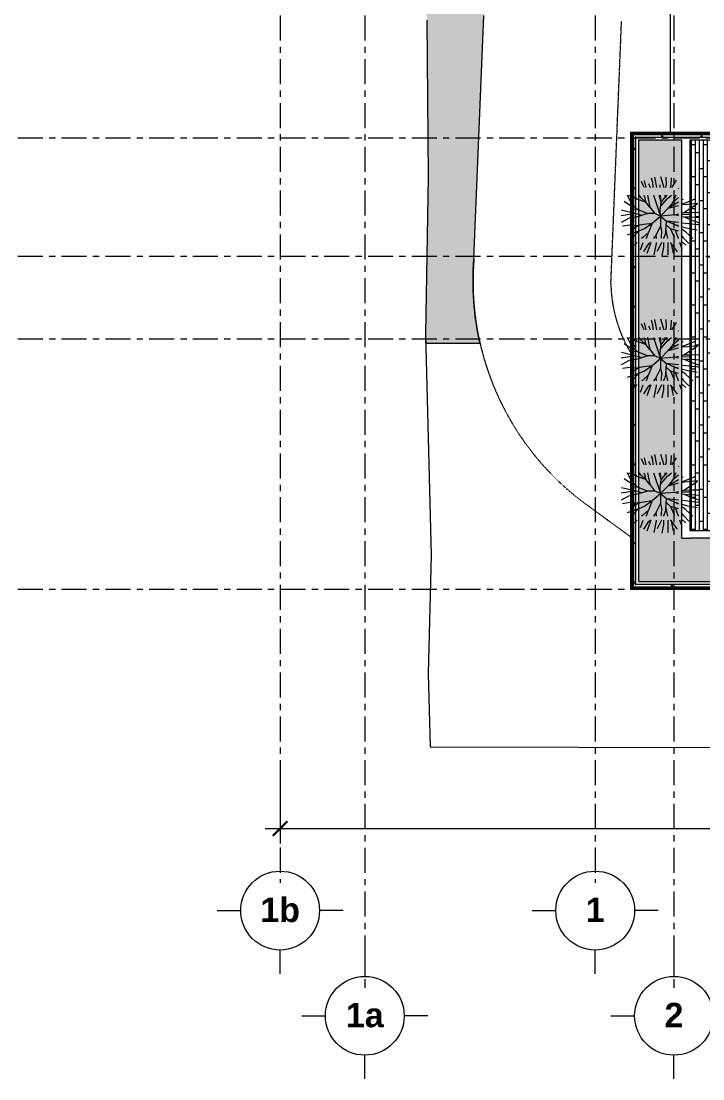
# Model space of a CAD drawing. Header units: millimetres. Extents: x -55734 to 162275, y -23881 to 125548.
# Drawn here: x -15074 to 2234, y -12412 to 14416 of the extents above; entities that cross this region are included whole.
import ezdxf
from ezdxf.xclip import XClip

# ---------------------------------------------------------------- set-up
doc = ezdxf.new("R2010")
doc.units = ezdxf.units.MM
doc.header["$XCLIPFRAME"] = 0
for name, pattern in [('gf$0$Dash', [6, 3, -3]), ('Grid Line', [22.224999999999994, 12.7, -3.174999999999999, 3.174999999999999, -3.174999999999999]), ('HIDDEN2', [4.7624999999999975, 3.174999999999999, -1.587499999999999]), ('PHANTOM', [63.50000000000001, 31.75, -6.35, 6.35, -6.35, 6.35, -6.35])]:
    doc.linetypes.add(name, pattern=pattern)
for name, color, linetype, lineweight in [('@ color hatch', 7, 'Continuous', 13), ('A-FLOR-PATT', 8, 'Continuous', 9), ('DIM', 1, 'Continuous', 5), ('gf$0$A-_DETA----_E', 8, 'Continuous', 9), ('KH', 6, 'Continuous', 5), ('L-SITE', 91, 'Continuous', 5), ('NET THAY 1', 41, 'Continuous', 5), ('NET THAY 2', 55, 'Continuous', 5), ('NET-THAY', 2, 'Continuous', 9), ('TRUC', 225, 'Continuous', 5)]:
    doc.layers.add(name, color=color, linetype=linetype, lineweight=lineweight)
doc.layers.add('CGXD', color=5, linetype='HIDDEN2')
doc.layers.add('RD-AB', color=4, linetype='PHANTOM')
doc.styles.add('Arial_B', font='Font - TrueType - Arial Bold.ttf', dxfattribs={"height": 619.0476190476184})
doc.styles.add('TA1', font='Font - TrueType - Arial.ttf')
doc.dimstyles.new('D_300_KTx3.0', dxfattribs={"dimtxt": 600, "dimasz": 375, "dimexe": 375, "dimexo": 375, "dimgap": 160, "dimtad": 1, "dimdec": 0, "dimzin": 9, "dimtxsty": 'TA1', "dimblk": 'ARCHTICK', "dimcen": 1, "dimdle": 375, "dimclrd": 256, "dimclre": 256, "dimclrt": 7, "dimadec": 0, "dimazin": 0, "dimtfac": 1, "dimtdec": 0, "dimtix": 1, "dimtmove": 1, "dimatfit": 3, "dimldrblk": 'ARCHTICK', "dimfxl": 0, "dimtolj": 1, "dimtzin": 0, "dimlwd": -1, "dimlwe": -1, "dimarcsym": 0})

# ---------------------------------------------------------------- blocks, each defined once
blk = doc.blocks.new('A$C56D52FB6')
at = {"layer": '@ color hatch', "ltscale": 0.5}
h = blk.add_hatch(dxfattribs=at)
h.set_pattern_fill('CROSS', color=139, scale=20)
h.set_pattern_definition([(0, (-95969.65169468791, -21408.20164954532), (127, 127), [63.5, -190.5]), (90, (-95937.90169468791, -21439.95164954532), (-127, 127), [63.5, -190.5])])
edge = h.paths.add_edge_path()
edge.add_line((-109338.3379598628, 3889.229087690459), (-109362.4805370318, 2677.984814849362))
edge.add_line((-109362.4805370318, 2677.984814849362), (-109419.602073987, 1639.506543915806))
edge.add_line((-109419.602073987, 1639.506543915806), (-109513.6713271863, -1210.362051299089))
edge.add_line((-109513.6713271863, -1210.362051299089), (-106881.966985493, -2973.833700563249))
edge.add_line((-106881.966985493, -2973.833700563249), (-106913.9686023816, -3933.769061112238))
edge.add_line((-106913.9686023816, -3933.769061112238), (-100752.9102524701, -3961.337404550199))
edge.add_line((-100752.9102524701, -3961.337404550199), (-100746.8866818314, -6967.990582789265))
edge.add_line((-100746.8866818314, -6967.990582789265), (-100712.9897478749, -10938.45045556063))
edge.add_line((-100712.9897478749, -10938.45045556063), (-100780.820051495, -14932.39573182717))
edge.add_line((-100780.820051495, -14932.39573182717), (-100774.817918709, -15158.15757803831))
edge.add_line((-100774.817918709, -15158.15757803831), (-99394.51889290242, -15158.15757803831))
edge.add_arc((-92571.27919620601, -13595.01969492401), 7000.000000014334, 175.3257801476313, 192.9032502731161, ccw=False)
edge.add_line((-99547.99827447208, -13024.58924065366), (-99297.49783059815, -6850.03363649649))
edge.add_arc((-102795.1852751374, -6708.363968762525), 3500.555349432935, 357.6805704644192, 446.7788433898818)
edge.add_ellipse((-102339.1615138813, 3781.855543363243), major_axis=(139.4966184170917, 6998.609911507454), ratio=0.9999999999999998, start_angle=90.26297205749017, end_angle=179.0187652853838, ccw=False)
at = {"layer": '@ color hatch', "color": 139, "ltscale": 0.5}
blk.add_line((-99547.99831475917, -13024.56913553299), (-99297.49787090335, -6850.01353181673), dxfattribs=at)
at = {"layer": '@ color hatch', "color": 139, "ltscale": 0.5, "elevation": 1.183966522866141e-06}
for points in [[(-100746.8866818314, -6967.990582789265), (-100712.9897478749, -10938.45045556063)], [(-99547.99827447208, -13024.58924065366), (-99297.49783059815, -6850.03363649649)], [(-100712.9897478749, -10938.45045556063), (-100780.820051495, -14932.39573182717)], [(-100780.820051495, -14932.39573182717), (-100774.817918709, -15158.15757803831)], [(-100774.817918709, -15158.15757803831), (-99394.51889290242, -15158.15757803831)]]:
    blk.add_lwpolyline(points, dxfattribs=at)
blk.add_lwpolyline([(-99394.51889290242, -15158.15757803832, -0.07684692007778644), (-99547.99827447208, -13024.58924065366)], format="xyb", dxfattribs=at)
at = {"layer": 'gf$0$A-_DETA----_E'}
for p, q in [((-100780.6822561493, -14932.39634784238), (-100631.7659551615, -20533.67513351926)), ((-100631.7659551615, -20533.67513351926), (-100705.5757002039, -23535.16677889935)), ((-100705.5757002039, -23535.16677889935), (-100655.9369334307, -25402.25970969951)), ((-100655.9369334307, -25402.25970969951), (-49438.97152645472, -25477.87044377022))]:
    blk.add_line(p, q, dxfattribs=at)
at = {"layer": 'gf$0$A-_DETA----_E', "color": 190, "linetype": 'gf$0$Dash'}
blk.add_line((-96642.74554803573, -19289.13359543387, -0.003227723740828226), (-95569.25588797659, -20070.81774431598, -0.002096731324051873), dxfattribs=at)
at = {"layer": 'gf$0$A-_DETA----_E', "color": 190, "linetype": 'gf$0$Dash', "elevation": 1.183966522866141e-06}
blk.add_lwpolyline([(-96070.74391825311, -13656.21185339861), (-95800.37461909614, -6991.911201931847)], dxfattribs=at)
at = {"layer": 'gf$0$A-_DETA----_E', "color": 190, "linetype": 'gf$0$Dash'}
for radius, start, end in [(7000, 175.3257801472881, 234.4341633746465), (3500, 181.0021094789618, 211.066965229681)]:
    blk.add_arc((-92571.27923650743, -13594.99958980228, -0.003227723740828226), radius, start, end, dxfattribs=at)
blk = doc.blocks.new('_ARCHTICK')
at = {"color": 0, "linetype": 'ByBlock', "const_width": 0.15}
blk.add_lwpolyline([(-0.5, -0.5), (0.5, 0.5)], dxfattribs=at)
blk = doc.blocks.new('*D9')
at = {"layer": 'Defpoints', "color": 0, "transparency": 16777216}
for p in [(-8499.47574953254, -3994.166481148954, -2.393433463568996e-06), (41000.52425046753, -4125.69522555347), (41000.52425046753, -6064.725118562926)]:
    blk.add_point(p, dxfattribs=at)
at = {"layer": 'DIM', "transparency": 16777216}
for p, q in [((-8499.47574953254, -4369.166481148954), (-8499.47574953254, -6439.725118562926)), ((41000.52425046753, -4500.69522555347), (41000.52425046753, -6439.725118562926)), ((-8874.47574953254, -6064.725118562926), (41375.52425046753, -6064.725118562926))]:
    blk.add_line(p, q, dxfattribs=at)
at = {"layer": 'DIM', "transparency": 16777216, "xscale": 375, "yscale": 375, "zscale": 375, "rotation": 180}
blk.add_blockref('_ARCHTICK', (-8499.47574953254, -6064.725118562926), dxfattribs=at)
at = {"layer": 'DIM', "transparency": 16777216, "xscale": 375, "yscale": 375, "zscale": 375}
blk.add_blockref('_ARCHTICK', (41000.52425046753, -6064.725118562926), dxfattribs=at)
at = {"layer": 'DIM', "color": 7, "transparency": 16777216, "insert": (16250.5242504675, -5598.38132592991), "char_height": 600, "attachment_point": 5, "style": 'TA1'}
blk.add_mtext('\\A1;49500', dxfattribs=at)
blk = doc.blocks.new('Grid - FamilyAL-KH TRUC-785342-MẶT BẰNG TẦNG 1')
at = {"layer": 'KH'}
for p, q in [((3.874160085685026e-14, 7), (-4.193598593382747e-14, 4)), ((-8.000000000000002, -0.9999999999998468), (-5.000000000000001, -0.9999999999999839)), ((7.999999999999999, -1.000000000000018), (4.999999999999999, -0.9999999999999839)), ((-1.451272977187503e-14, -9), (-9.666096048577266e-15, -6))]:
    blk.add_line(p, q, dxfattribs=at)
blk.add_circle((-1.586231146433193e-15, -1), 5.000000000000005, dxfattribs=at)
blk = doc.blocks.new('A$C1F0A2BF7')
at = {"layer": 'CGXD', "ltscale": 200, "const_width": 200, "elevation": -3.977424561112374e-06}
blk.add_lwpolyline([(46406.68868099034, 74451.46983338684), (47194.67488868276, 63486.68836666965), (46424.32560939066, 63316.6809877967), (46421.07992596358, 61568.29131922407), (46338.57340438237, 57428.9009436429), (46280.01625131592, 56364.32295066056), (46260.64076272251, 55777.33416845412), (47488.05836623183, 54954.85722393759), (54942.36401917609, 54921.50210105926), (54956.32330551299, 47953.75264886279), (54990.54441281406, 43945.32131885826), (54923.32705920688, 39987.46742189467), (55072.64778846814, 34370.97662822811), (55051.04506889112, 33492.4966575486), (97748.0272713457, 33429.46382962384)], dxfattribs=at)
at = {"layer": 'RD-AB', "ltscale": 30, "const_width": 300, "elevation": -2.891235942494149e-06}
blk.add_lwpolyline([(41196.94810636999, 95371.04946156505), (41281.73521225702, 82268.27833630823), (40986.44825636904, 79251.04357256941), (41667.61606522603, 72272.5544515492), (42098.44151137525, 70721.52594296672), (42667.25387121161, 70684.74959680399), (42957.38308105408, 66647.61880371215), (42571.07765164226, 66562.36556171869), (42573.27158491069, 66131.32590391152), (42429.34807116387, 65920.17187896333), (42421.34991075948, 61611.71088385669), (42340.95964710781, 57578.49414160679), (42283.83811015281, 56540.01587067323), (42189.76885695348, 53690.14727545834), (44821.473198422, 51926.6756263256), (44789.47158175823, 50966.74026564519), (50950.52993166959, 50939.17192219326), (50956.55350230832, 47932.51874396823), (50990.45043626509, 43962.0588711968), (50922.62013264489, 39968.11359493027), (51071.53643363266, 34366.83480925302), (50997.72668859031, 31365.34316387336), (51047.36545536353, 29498.25023307322), (102264.3308623395, 29422.6394990027)], dxfattribs=at)
blk = doc.blocks.new('Railing - NBS_RailInfillPnl_Post-658471-MẶT BẰNG CHIẾU MÁI')
at = {"layer": 'NET THAY 2'}
for p, q in [((-12.99999999998196, -4.999999999993889), (-12.99999999998196, 4.999999999983292)), ((13.0000000000099, 4.999999999983292), (-12.99999999998196, 4.999999999983292)), ((13.0000000000099, 4.999999999983292), (13.0000000000099, -4.999999999993889)), ((-12.99999999998196, -4.999999999993889), (13.0000000000099, -4.999999999993889))]:
    blk.add_line(p, q, dxfattribs=at)
blk = doc.blocks.new('Railing - Railing-573255-MẶT BẰNG CHIẾU MÁI')
at = {"layer": 'NET THAY 1'}
for p, q in [((400.5242504673971, 11599.93651796394), (400.524250467396, -0.0634820360637434)), ((400.5242504673976, 11599.93651796394), (9198.26144522155, 11599.93651796394)), ((460.5242504673968, 11539.93651796394), (460.5242504673967, 11181.33589054458)), ((460.5242504673969, 11539.93651796394), (1192.477086790211, 11539.93651796394)), ((1204.32362304804, 11539.93651796394), (2192.477086790207, 11539.93651796394)), ((2204.323623048042, 11539.93651796394), (3192.477086790212, 11539.93651796394)), ((3204.323623048048, 11539.93651796394), (4192.477086790211, 11539.93651796394)), ((4204.323623048047, 11539.93651796394), (5192.477086790211, 11539.93651796394)), ((5204.323623048046, 11539.93651796394), (6192.477086790211, 11539.93651796394)), ((6204.323623048044, 11539.93651796394), (7192.477086790211, 11539.93651796394)), ((7204.323623048045, 11539.93651796394), (8192.477086790215, 11539.93651796394)), ((8204.323623048049, 11539.93651796394), (9192.477086790213, 11539.93651796394)), ((9198.26144522155, 11599.93651796394), (9198.26144522155, 11589.88651796394)), ((527.5242504673969, 126.9365179639442), (527.5242504673969, 11472.93651796396)), ((527.5242504673969, 11472.93651796396), (9198.261445221553, 11472.93651796396)), ((527.5242504673988, 11472.93651796394), (527.5242504673976, 126.9365179639377)), ((527.524250467399, 11472.93651796394), (9198.26144522155, 11472.93651796394)), ((9198.26144522155, 11503.73651796394), (9198.26144522155, 11492.11305133251)), ((9198.26144522155, 11481.83068942271), (9198.26144522155, 11472.93651796394)), ((460.5242504673967, 11169.48935428675), (460.5242504673966, 10181.33589054459)), ((460.5242504673966, 10169.48935428676), (460.5242504673965, 9181.33589054459)), ((460.5242504673965, 9169.489354286752), (460.5242504673964, 8181.335890544588)), ((460.5242504673964, 8169.489354286755), (460.5242504673964, 7181.335890544591)), ((460.5242504673964, 7169.489354286756), (460.5242504673962, 6181.335890544587)), ((460.5242504673962, 6169.489354286751), (460.5242504673961, 5181.335890544588)), ((460.5242504673961, 5169.489354286752), (460.524250467396, 4181.335890544589)), ((460.524250467396, 4169.489354286754), (460.524250467396, 3181.33589054459)), ((460.524250467396, 3169.489354286755), (460.5242504673958, 2181.335890544585)), ((460.5242504673958, 2169.489354286763), (460.5242504673957, 1181.33589054458)), ((460.5242504673957, 1169.489354286758), (460.5242504673956, 181.3358905445881)), ((460.5242504673956, 169.4893542867648), (460.5242504673956, 59.93651796393561)), ((1441.524877886748, 59.93651796393615), (460.5242504673959, 59.93651796393615)), ((9198.261445221553, 126.9365179639442), (527.5242504673926, 126.9365179639442)), ((9198.26144522155, 126.9365179639379), (527.524250467398, 126.9365179639379)), ((2441.524877886749, 59.93651796393615), (1453.371414144583, 59.93651796393615)), ((3441.524877886749, 59.93651796393615), (2453.371414144583, 59.93651796393615)), ((4441.524877886747, 59.93651796393615), (3453.371414144583, 59.93651796393615)), ((5441.524877886752, 59.93651796393613), (4453.371414144581, 59.93651796393615)), ((6441.524877886752, 59.93651796393613), (5453.371414144588, 59.93651796393613)), ((7441.524877886751, 59.93651796393613), (6453.371414144588, 59.93651796393613)), ((8441.52487788675, 59.93651796393613), (7453.371414144587, 59.93651796393613)), ((9198.26144522155, 59.93651796393613), (8453.371414144585, 59.93651796393613)), ((9198.26144522155, -0.06348203606368208), (400.5242504673965, -0.0634820360636789))]:
    blk.add_line(p, q, dxfattribs=at)
for points, knots in [([(470.5242504673969, 11529.93651796394), (469.632123500046, 11530.80918258994), (468.3461928980087, 11532.11806154451), (466.6871507190804, 11533.77429514075), (465.7036711465208, 11534.75472687265), (464.9687131946308, 11535.49618649292), (464.2538977766355, 11536.20591652299), (463.5954940303248, 11536.86342541583), (463.003958969359, 11537.46028371899), (462.4461234285671, 11538.01420058011), (461.8388778215755, 11538.62154668695), (461.2608947410408, 11539.20171390415), (460.6948249971311, 11539.76406527302), (460.5281206317778, 11539.93651796394), (460.5242504673969, 11539.93651796394)], [-1, -1, -1, -1, -0.8333333333333333, -0.75, -0.6666666666666666, -0.625, -0.5833333333333333, -0.5, -0.4583333333333333, -0.4166666666666666, -0.3333333333333333, -0.25, -0.1666666666666667, 0, 0, 0, 0]), ([(527.5242504673969, 11472.93651796394), (527.5196062701398, 11472.93651796394), (527.319561031714, 11473.14346119305), (526.6402773390247, 11473.81828283571), (525.9466976423813, 11474.51448349632), (525.2180029139942, 11475.24329882455), (524.5486002650448, 11475.90799905789), (523.838758191882, 11476.62422902169), (523.0486736963111, 11477.41323969309), (522.1908951947113, 11478.26491572918), (521.3089456524459, 11479.1546672735), (520.1287701653723, 11480.33118535179), (518.1379195506628, 11482.31866566726), (516.5948028282176, 11483.88932041275), (515.5242504673975, 11484.93651796394)], [-1, -1, -1, -1, -0.8333333333333333, -0.75, -0.6666666666666666, -0.5833333333333333, -0.5416666666666666, -0.5, -0.4166666666666666, -0.375, -0.3333333333333333, -0.25, -0.1666666666666667, 0, 0, 0, 0]), ([(460.5242504673968, 59.93651796393561), (460.5242504673968, 59.9403881283157), (460.6967031541883, 60.10709381954616), (461.2590545340742, 60.67316002778598), (461.8392217182492, 61.2511537153294), (462.4465679282411, 61.85836617541949), (463.0004845789638, 62.41626933588651), (463.597343738812, 63.00752905660718), (464.4192232887988, 63.83264409212992), (465.3281672813234, 64.74238916857543), (466.0982056380387, 65.50672456994165), (466.8935074120751, 66.30828757492299), (468.3427031953664, 67.75734357934594), (469.6515858413982, 69.04439099658516), (470.5242504673956, 69.9365179639355)], [0, 0, 0, 0, 0.1666666666666667, 0.25, 0.3333333333333333, 0.4166666666666666, 0.4583333333333333, 0.5, 0.5833333333333333, 0.6666666666666666, 0.7083333333333333, 0.75, 0.8333333333333334, 1, 1, 1, 1]), ([(515.5242504673963, 114.9365179639361), (516.5714480185931, 116.007070324757), (518.142102764077, 117.5501870472007), (520.1295830795531, 119.5410376619128), (521.3061011578408, 120.7212131489855), (522.1958527021603, 121.6031626912478), (523.0475287382473, 122.4609411928529), (523.836539409656, 123.2510256884199), (524.5527693734556, 123.9608677615841), (525.2174696067898, 124.6302704105303), (525.9462849350223, 125.3589651389232), (526.642485595634, 126.0525448355606), (527.3173072382959, 126.7318285282541), (527.5242504673972, 126.931873766679), (527.5242504673975, 126.9365179639377)], [0, 0, 0, 0, 0.1666666666666667, 0.25, 0.3333333333333333, 0.375, 0.4166666666666666, 0.5, 0.5416666666666666, 0.5833333333333333, 0.6666666666666666, 0.75, 0.8333333333333334, 1, 1, 1, 1])]:
    blk.add_open_spline(points, degree=3, knots=knots, dxfattribs=at)
at = {"extrusion": (0, 0, -1), "zscale": -1}
for p, rotation in [((-430.5242504673973, 11569.93651796394), 90), ((-2622.458549155936, 11569.93651796394), 90), ((-4814.392847844473, 11569.93651796394), 90), ((-7006.327146533012, 11569.93651796394), 90), ((-2622.458549155936, 29.93651796393625), 270), ((-4814.392847844473, 29.93651796393625), 270), ((-7006.327146533014, 29.93651796393625), 270)]:
    blk.add_blockref('Railing - NBS_RailInfillPnl_Post-658471-MẶT BẰNG CHIẾU MÁI', p, dxfattribs=dict(at, rotation=rotation))
for p in [(-430.5242504673969, 9646.603184630609), (-430.5242504673968, 7723.269851297275), (-430.5242504673965, 5799.93651796394), (-430.5242504673963, 3876.603184630605), (-430.5242504673962, 1953.269851297271), (-430.524250467396, 29.93651796393593)]:
    blk.add_blockref('Railing - NBS_RailInfillPnl_Post-658471-MẶT BẰNG CHIẾU MÁI', p, dxfattribs=at)
blk = doc.blocks.new('Top Rail Type - Top Rail_Internal_-573260-MẶT BẰNG CHIẾU MÁI')
at = {"layer": 'NET THAY 1'}
for p, q in [((419.7742504673976, 11580.68651796394), (419.7742504673975, 11196.48691615369)), ((425.5242504674006, 11580.68651796394), (419.7742504673976, 11580.68651796394)), ((1177.048241785951, 11580.68651796394), (435.5242504673777, 11580.68651796394)), ((441.2742504673969, 11190.27371271809), (441.274250467397, 11559.18651796394)), ((441.274250467397, 11559.18651796394), (1183.261445221549, 11559.18651796394)), ((1213.261445221548, 11559.18651796394), (2183.261445221545, 11559.18651796394)), ((2177.048241785947, 11580.68651796394), (1219.474648657143, 11580.68651796394)), ((2213.261445221551, 11559.18651796394), (2617.458549155945, 11559.18651796394)), ((2617.458549155944, 11580.68651796394), (2219.474648657147, 11580.68651796394)), ((3177.048241785953, 11580.68651796394), (2627.458549155921, 11580.68651796394)), ((2627.458549155921, 11559.18651796394), (3183.26144522155, 11559.18651796394)), ((3213.261445221557, 11559.18651796394), (4183.261445221549, 11559.18651796394)), ((4177.048241785952, 11580.68651796394), (3219.474648657153, 11580.68651796394)), ((4213.261445221556, 11559.18651796394), (4809.392847844481, 11559.18651796394)), ((4809.39284784448, 11580.68651796394), (4219.474648657151, 11580.68651796394)), ((5177.048241785952, 11580.68651796394), (4819.392847844457, 11580.68651796394)), ((4819.392847844459, 11559.18651796394), (5183.26144522155, 11559.18651796394)), ((5213.261445221556, 11559.18651796394), (6183.261445221548, 11559.18651796394)), ((6177.048241785953, 11580.68651796394), (5219.474648657151, 11580.68651796394)), ((6213.261445221555, 11559.18651796394), (7001.327146533018, 11559.18651796394)), ((7001.327146533018, 11580.68651796394), (6219.47464865715, 11580.68651796394)), ((7177.048241785951, 11580.68651796394), (7011.327146532994, 11580.68651796394)), ((7011.327146532995, 11559.18651796394), (7183.261445221548, 11559.18651796394)), ((7213.261445221554, 11559.18651796394), (8183.261445221554, 11559.18651796394)), ((8177.048241785957, 11580.68651796394), (7219.474648657149, 11580.68651796394)), ((8213.261445221558, 11559.18651796394), (9183.261445221553, 11559.18651796394)), ((9177.048241785957, 11580.68651796394), (8219.474648657155, 11580.68651796394)), ((9198.26144522155, 11559.18651796394), (9198.26144522155, 11580.68651796394)), ((419.7742504673975, 11154.0605092825), (419.7742504673973, 10196.4869161537)), ((441.2742504673969, 10190.2737127181), (441.2742504673969, 11160.27371271809)), ((419.7742504673973, 10154.0605092825), (419.7742504673972, 9651.603184630594)), ((441.2742504673968, 9651.60318463059), (441.2742504673969, 10160.2737127181)), ((419.7742504673972, 9641.603184630616), (419.7742504673971, 9196.486916153694)), ((441.2742504673967, 9190.273712718097), (441.2742504673968, 9641.603184630614)), ((419.774250467397, 9154.060509282495), (419.7742504673968, 8196.486916153694)), ((441.2742504673966, 8190.273712718095), (441.2742504673967, 9160.27371271809)), ((419.7742504673968, 8154.060509282496), (419.7742504673968, 7728.269851297253)), ((441.2742504673965, 7728.269851297252), (441.2742504673966, 8160.273712718091)), ((419.7742504673968, 7718.269851297277), (419.7742504673966, 7196.486916153694)), ((441.2742504673965, 7190.273712718098), (441.2742504673965, 7718.269851297275)), ((419.7742504673966, 7154.060509282496), (419.7742504673964, 6196.486916153689)), ((441.2742504673964, 6190.273712718093), (441.2742504673965, 7160.273712718093)), ((419.7742504673964, 6154.060509282491), (419.7742504673964, 5804.936517963918)), ((441.2742504673963, 5804.936517963918), (441.2742504673964, 6157.649885820749)), ((419.7742504673964, 5794.936517963942), (419.7742504673962, 5196.486916153689)), ((441.2742504673963, 5190.273712718093), (441.2742504673963, 5794.936517963942)), ((419.7742504673962, 5154.060509282491), (419.774250467396, 4196.48691615369)), ((441.2742504673961, 4190.273712718095), (441.2742504673963, 5160.273712718086)), ((419.774250467396, 4154.060509282493), (419.7742504673959, 3881.603184630584)), ((441.2742504673961, 3881.603184630585), (441.2742504673961, 4160.273712718089)), ((419.7742504673959, 3871.603184630609), (419.7742504673958, 3196.486916153691)), ((441.274250467396, 3190.273712718096), (441.2742504673961, 3871.603184630609)), ((419.7742504673958, 3154.060509282493), (419.7742504673956, 2196.486916153691)), ((441.2742504673959, 2190.273712718097), (441.274250467396, 3160.27371271809)), ((419.7742504673956, 2154.060509282493), (419.7742504673955, 1958.269851297257)), ((441.2742504673959, 1958.269851297259), (441.2742504673959, 2160.273712718091)), ((419.7742504673955, 1948.269851297279), (419.7742504673954, 1196.486916153685)), ((441.2742504673958, 1190.273712718092), (441.2742504673959, 1948.269851297282)), ((419.7742504673954, 1154.060509282487), (419.7742504673952, 196.4869161536916)), ((441.2742504673956, 190.2737127180995), (441.2742504673958, 1160.273712718086)), ((419.7742504673951, 154.0605092824938), (419.7742504673951, 34.9365179639218)), ((419.7742504673951, 24.93651796394573), (419.7742504673951, 19.18651796393621)), ((419.7742504673951, 19.18651796393621), (1426.373852277643, 19.18651796393628)), ((441.2742504673956, 40.68651796393566), (441.2742504673956, 160.2737127180936)), ((1432.587055713241, 40.68651796393571), (441.2742504673959, 40.68651796393566)), ((2432.587055713241, 40.68651796393578), (1462.587055713246, 40.68651796393571)), ((1468.800259148841, 19.18651796393628), (2426.373852277642, 19.18651796393634)), ((2617.458549155959, 40.68651796393579), (2462.587055713246, 40.68651796393578)), ((2468.80025914884, 19.18651796393634), (2617.458549155957, 19.18651796393635)), ((3432.587055713238, 40.68651796393584), (2627.458549155936, 40.68651796393579)), ((2627.458549155934, 19.18651796393635), (3426.373852277642, 19.1865179639364)), ((4432.587055713238, 40.6865179639359), (3462.587055713244, 40.68651796393584)), ((3468.800259148839, 19.1865179639364), (4426.373852277639, 19.18651796393646)), ((4809.392847844495, 40.68651796393593), (4462.587055713243, 40.6865179639359)), ((4468.800259148838, 19.18651796393647), (4809.392847844493, 19.18651796393649)), ((5432.587055713243, 40.68651796393596), (4819.392847844471, 40.68651796393593)), ((4819.39284784447, 19.18651796393649), (5426.373852277645, 19.18651796393652)), ((6432.587055713242, 40.68651796393603), (5462.587055713249, 40.68651796393597)), ((5468.800259148846, 19.18651796393652), (6426.373852277645, 19.18651796393658)), ((7001.327146533037, 40.68651796393606), (6462.587055713248, 40.68651796393603)), ((6468.800259148845, 19.18651796393659), (7001.327146533037, 19.18651796393662)), ((7432.587055713241, 40.68651796393609), (7011.327146533014, 40.68651796393606)), ((7011.327146533014, 19.18651796393662), (7426.373852277644, 19.18651796393665)), ((8432.58705571324, 40.68651796393615), (7462.587055713248, 40.68651796393609)), ((7468.800259148845, 19.18651796393665), (8426.373852277644, 19.18651796393671)), ((9198.26144522155, 40.6865179639362), (8462.587055713246, 40.68651796393615)), ((8468.800259148844, 19.18651796393671), (9198.26144522155, 19.18651796393676)), ((9198.26144522155, 19.18651796393676), (9198.26144522155, 40.6865179639362))]:
    blk.add_line(p, q, dxfattribs=at)
blk = doc.blocks.new('ALB-RAILING 32 - ALB-BALUSTER-537417-MẶT BẰNG CHIẾU MÁI')
at = {"layer": 'NET THAY 1'}
for p, q in [((-30.00000000003216, 101.150000000003), (-30.00000000003216, 91.95000000000076)), ((-29.99999999999995, 101.1499999999993), (29.99999999999995, 101.1499999999993)), ((-21.21320343559637, 101.1499999999993), (-29.99999999999995, 101.1499999999993)), ((-29.99999999999995, 91.94999999999976), (-28.97777478867203, 91.94999999999976)), ((29.99999999999995, 91.94999999999976), (-29.99999999999995, 91.94999999999976)), ((-30.00000000003216, 70.44999999999698), (-30.00000000003216, 63.25000000000295)), ((-29.99999999999995, 70.44999999999975), (29.99999999999995, 70.44999999999975)), ((-28.97777478867198, 70.44999999999975), (-29.99999999999995, 70.44999999999975)), ((-29.99999999999995, 63.2499999999994), (-15.00000000000015, 63.2499999999994)), ((29.99999999999995, 63.2499999999994), (-29.99999999999995, 63.2499999999994)), ((-7.000000000033061, 63.25000000000295), (-7.000000000033061, 15.00000000000092)), ((6.999999999968089, 15.00000000000092), (6.999999999968089, 63.25000000000295)), ((14.99999999999972, 63.2499999999994), (29.99999999999995, 63.2499999999994)), ((29.99999999999995, 101.1499999999993), (21.21320343559632, 101.1499999999993)), ((28.97777478867192, 91.94999999999976), (29.99999999999995, 91.94999999999976)), ((29.99999999999995, 70.44999999999975), (28.97777478867196, 70.44999999999975)), ((29.99999999996719, 91.95000000000076), (29.99999999996719, 101.150000000003)), ((29.99999999996719, 63.25000000000295), (29.99999999996719, 70.44999999999698))]:
    blk.add_line(p, q, dxfattribs=at)
at = {"layer": 'NET THAY 1', "flags": 128}
for points in [[(-7.000000000033061, 3.336409218734445), (-7.000000000033061, 3.722914062888526), (-7.000000000033061, 4.127459838884374), (-7.000000000033061, 4.549399359790402), (-7.000000000033061, 4.98805761238134), (-7.000000000033061, 5.442732837016649), (-7.000000000033061, 5.912697650348503), (-7.000000000033061, 6.39720020891449), (-7.000000000033061, 6.89546541197343), (-7.000000000033061, 7.406696141505188), (-7.000000000033061, 7.930074537395001), (-7.000000000033061, 8.46476330584884), (-7.000000000033061, 9.00990705890871), (-7.000000000033061, 9.564633682850184), (-7.000000000033061, 10.12805573341772), (-7.000000000033061, 10.69927185551976), (-7.000000000033061, 11.27736822521362), (-7.000000000033061, 11.86142001162804), (-7.000000000033061, 12.45049285649325), (-7.000000000033061, 13.0436443689264), (-7.000000000033061, 13.63992563303818), (-7.000000000033061, 14.23838272599556), (-7.000000000033061, 14.83805824412812), (-7.000000000033061, 15.00000000000092)], [(6.999999999968089, 0), (6.994400746593089, -0.2799253393052822), (6.977611944087926, -0.5594028577830613), (6.949660450948943, -0.8379854510220639), (6.910590983598161, -1.115227446299969), (6.860466044857731, -1.390685315569112), (6.799365823931999, -1.663918384985686)], [(6.999999999968089, 15.00000000000092), (6.999999999968089, 14.40015998720018), (6.999999999968089, 13.8012795904627), (6.999999999968089, 13.20431689066669), (6.999999999968089, 12.61022690078918), (6.999999999968089, 12.01996003807577), (6.999999999968089, 11.43446060359127), (6.999999999968089, 10.85466527153769), (6.999999999968089, 10.28150159075681), (6.999999999968089, 9.715886500877252), (6.999999999968089, 9.15872486537179), (6.999999999968089, 8.610908024010838), (6.999999999968089, 8.073312366878065), (6.999999999968089, 7.546797932343338), (6.999999999968089, 7.032207031189069), (6.999999999968089, 6.530362899073032), (6.999999999968089, 6.042068379562693), (6.999999999968089, 5.568104639724845), (6.999999999968089, 5.109229920431972), (6.999999999968089, 4.666178323338818), (6.999999999968089, 4.239658636508659), (6.999999999968089, 3.830353200434843), (6.999999999968089, 3.438916816515052), (6.999999999968089, 3.065975699455328), (6.999999999968089, 2.712126475483694), (6.999999999968089, 2.377935227885087), (6.999999999968089, 2.06393659134759), (6.999999999968089, 1.770632896722645), (6.999999999968089, 1.498493367351386), (6.999999999968089, 1.247953368421145), (6.999999999968089, 1.019413710491301), (6.999999999968089, 0.8132400082583559), (6.999999999968089, 0.6297620956647393), (6.999999999968089, 0.4692734982263232), (6.999999999968089, 0.3320309634709133), (6.999999999968089, 0.2182540501720951), (6.999999999968089, 0.1281247771277776), (6.999999999968089, 0.06178733193390826), (6.999999999968089, 0.0193478403684253), (6.999999999968089, 0.0008741965543777042)], [(-5.212501839830134, -4.672239780892892), (-5.395172152323437, -4.460058009387751), (-5.56921134028753, -4.240741096501575), (-5.734340978143268, -4.014639902506713)], [(-3.032027962035499e-11, -6.999999999998408), (-0.2799253393356025, -6.994400746627742), (-0.5594028578133816, -6.977611944118246), (-0.8379854510523842, -6.949660450979263), (-1.115227446330289, -6.910590983632813), (-1.390685315599433, -6.860466044892383), (-1.663918385020338, -6.79936582396665)], [(5.930785777061248, -3.718303385446109), (5.777349304333825, -3.952497313764616), (5.614670305157506, -4.180368089537263), (5.443009031222459, -4.401551168126526), (5.262640103952288, -4.615692703804041), (5.073852075154514, -4.822450115778247), (4.876946965398656, -5.021492636298411), (4.672239780858241, -5.212501839795482), (4.4600580093531, -5.395172152293116), (4.240741096471254, -5.569211340252878), (4.014639902476392, -5.734340978108617), (3.782116141044844, -5.890296893658387), (3.54354180059438, -6.036829590707486), (3.299298549183754, -6.173704648195951), (3.049777123905585, -6.300703095234428), (2.795376705812135, -6.417621761403029), (2.536504281305247, -6.524273601767402), (2.273573991038666, -6.620487996148552), (2.007006467393933, -6.706111022027017), (1.737228161534779, -6.781005700830167), (1.464670661209493, -6.845052217048203), (1.189770000267197, -6.898148109918964), (0.9129659611311468, -6.940208437339357), (0.6347013712209787, -6.971165911765183), (0.3554213945063793, -6.990971007826476), (0.07557281937467906, -6.999592041610697), (-3.032027962035499e-11, -6.999999999998408)]]:
    blk.add_lwpolyline(points, dxfattribs=at)
at = {"layer": 'NET THAY 1'}
for radius, start, end in [(6.999999999999993, 89.99999999999974, 269.9999999999992), (6.999999999999995, 269.9999999999999, 89.99999999999977)]:
    blk.add_arc((0, 0), radius, start, end, dxfattribs=at)
blk = doc.blocks.new('CAY XANH 1 - new block_dwg_110_植栽_中_高木 - 落葉1_φ4000_H5500-1445069-IDEA-4th Storey - Detail-682244-MẶT BẰNG CHIẾU MÁI')
at = {"layer": 'L-SITE'}
for p, q in [((-821.9210708595157, 1456.08390876403), (-958.0581679343013, 1759.767871280201)), ((-837.7422901391006, 1807.726393850229), (-751.1056660894874, 1456.083908764095)), ((-614.5516459941989, 1644.939968476842), (-531.4145455148323, 1456.083908764095)), ((-305.9823082760141, 1976.467862185383), (-198.9351947310753, 1456.083908764095)), ((-5.024473547946423, 2000.006284463865), (166.3437129228532, 1456.083908764095)), ((-9.841452479373107, 1456.083908764095), (-9.841452479373107, 1591.8328001168)), ((912.5691591333331, 1379.595403735816), (932.4258961293591, 1416.71888535074)), ((-1850.213004051009, 759.4486308300402), (-1577.798580765724, 577.8388139770832)), ((-1570.001263380051, 577.5912872886984), (-1397.904682866763, 528.9194824814331)), ((772.2733941123682, 1056.083908763951), (624.9232863188954, 696.2730808960041)), ((1737.962278428066, 856.0839087637644), (1112.569159133352, 602.5904547094858)), ((1153.417294257941, 856.0839087637977), (1112.56915913334, 822.3189699486911)), ((1854.660355448723, 598.603855076246), (1187.997541427729, 159.1331399901537)), ((-1999.744347467902, 32.75557967426721), (-1462.213817477226, 119.0018555892166)), ((-1453.446340680006, 120.6552069316385), (-1277.585276153754, 143.8270499592181)), ((1537.764085888848, 78.40657198376869), (1112.56915913334, 70.38389073939304)), ((-1975.019242827431, -315.1973567311653), (-1570.586985945702, -88.12879469129257)), ((-1422.670295715332, -653.0823938259855), (-1040.719432005193, -445.3198036698159)), ((912.5691591333488, -332.5828930685929), (302.8051798002563, -262.1018102309899)), ((912.5691591333331, -530.9547247151593), (743.0189040900298, -452.7006992446697)), ((1112.56915913334, -18.58406044187991), (1241.235726595037, -49.82199959031959)), ((1922.717954516411, -449.3434485273901), (1112.569159133344, -355.7003894201115)), ((1984.387460947153, -87.80578596307896), (1545.460080504417, -57.64515764929821)), ((258.3344473132037, -650.757411248333), (355.3591782107657, -1143.916091235982)), ((910.139146858927, -1143.964067107891), (761.7112517039059, -724.371376727242)), ((-1186.042650775479, -1343.916091235962), (-1342.336628835895, -1482.626978749114)), ((-1023.995621692622, -1717.988169337506), (-877.9566867915051, -1343.916091236043)), ((-682.3965194457103, -1879.996109963331), (-475.853611264912, -1343.916091235971)), ((50.7834161850062, -1343.916091235971), (-169.7627338171118, -1794.810464844621)), ((364.6553201675279, -1343.916091235971), (364.6553201675279, -1966.61395709117)), ((854.572331060539, -1808.246806775918), (551.640426158905, -1405.215130791184)), ((913.5852066291524, -1132.739568782155), (902.3350493051112, -1121.902565224096)), ((1097.032387258369, -1672.294927498093), (980.870736692875, -1343.916091236037)), ((1277.647537231445, -1483.431977648404), (1112.569159133342, -1324.415981757857))]:
    blk.add_line(p, q, dxfattribs=at)
at = {"layer": 'L-SITE', "flags": 128}
for points in [[(-472.3833775519276, 1941.199493805245), (-408.4149558543125, 1714.849030846563), (-388.7322772740248, 1473.73718234857), (-388.2551665267997, 1456.083908764095)], [(264.2596817468257, 1456.083908764095), (298.3612354993681, 1613.364448597376), (285.0053920748049, 1979.601553272295)], [(540.9555240870568, 1934.037540279626), (518.1939491034619, 1585.750262425233), (495.159863134814, 1456.083908764095)], [(580.8268394995024, 1456.083908764095), (640.9155051709237, 1556.77331942944), (813.1387722492118, 1820.028379599744)], [(-1522.053621053706, 376.0710152747973), (-1182.188370943079, 347.5215771642526), (-1398.697381257905, 529.5860701235465), (-1482.34848165514, 672.2847526994987), (-1674.248059602608, 1056.08390876403)], [(-1634.060914425582, 1056.083908764012), (-1182.188370942966, 861.7301651009524), (-1319.17535233487, 1007.617680509983)], [(-845.1008696809796, 1056.083908764012), (-819.216776251694, 977.9643459040157), (-743.0195839405135, 713.495226261504), (-1182.188370943079, 861.7301651009524)], [(-656.9993412989402, 1056.083908764012), (-546.1930254697979, 457.6210855334808), (-743.0195839405135, 713.495226261504), (-989.0527254343151, 932.464769777914), (-1078.957577322803, 1056.083908764012)], [(-360.614443780925, 1056.083908764012), (-8.662937034387142e-12, 6.930349627509713e-11), (-295.2394976616036, 132.8579099983386)], [(-83.87852746996407, 1056.083908764012), (29.52367794524166, 691.3524679345568), (242.3422285318237, 956.4526446291227)], [(912.5691591333331, 95.79230757638848), (772.5430352688926, 63.9681951727876), (-8.662937034387142e-12, 6.930349627509713e-11), (-9.841452479251826, 302.620417208247), (29.52367794524166, 691.3524679345568), (4.151133432947382, 1056.083908764012)], [(912.5691591333331, 934.2445545717643), (624.9232863188802, 696.2730808960717), (383.8109844924071, 396.1129701686515), (-8.662937034387142e-12, 6.930349627509713e-11), (305.0802704095738, -250.9537544390735), (268.1756732463691, -431.7880941578631)], [(9.84112785184284, 496.9865918717724), (348.0515382289773, 889.6186253511872), (554.8111526481453, 1056.083908764012)], [(315.4052473606514, 1056.083908764012), (242.3422285318237, 956.4526446291227), (236.6593934179521, 1056.083908764012)], [(912.5691591333331, 698.1249144596122), (383.8109844924071, 396.1129701686515), (912.5691591333331, 540.9715960826813)], [(1112.56915913334, 586.3302221593632), (1374.09363663196, 607.0859509406864), (1887.311337692067, 661.8959871828048)], [(-1974.46955415071, 318.6226027156226), (-1450.808549284935, 187.0893754049903), (-1104.362081289291, 100.5647440605098), (-944.7665956824785, 36.90462391963229)], [(-1682.86504650116, -957.0682879311499), (-1092.386277675512, -755.3211164530367), (-806.9880057573318, -637.2254986847984), (-423.1765680311946, -351.8274535147939), (0, 0), (-4.920839548110963, -526.510573686217)], [(-1182.188370943069, 347.5215771641815), (-644.6061913967134, 125.4765372104011), (-1244.926412820816, -51.66711611463689), (-1563.964513659477, -80.1367654025089)], [(-546.19302546978, 457.6210855334066), (-295.2394976615906, 132.8579099982744), (-644.6061913967134, 125.4765372104011)], [(912.5691591333331, 66.61024211869417), (772.5430352688926, 63.9681951727876), (912.5691591333331, 29.97235909227031)], [(1938.739187479009, 182.064039613765), (1515.562392592769, 167.3019740563518), (1205.56105589877, 162.3813610949495), (1112.56915913334, 141.2468435234187)], [(-1938.146543976164, -493.5973635486418), (-1559.84858894338, -440.3991668407697), (-1235.085186839004, -474.8436842443726), (-846.3533629179146, -415.7958753603094), (-423.1765680313284, -351.8274535147314), (-610.1616739033562, -834.0518305287071), (-905.4011716965066, -1094.846810901934), (-960.6905088311996, -1143.916091235973)], [(-216.5094636677532, -959.5285944119097), (-4.920839548110963, -526.510573686217), (44.28597009193618, -719.6464458090486), (39.36535716068465, -1125.600868573412)], [(508.0575951337814, -651.3723742855947), (268.1756732463837, -431.7880941579351), (248.4932214021683, -869.726727845613), (164.8418943883153, -1100.99757709296)], [(912.5691591333331, -499.6447768126429), (743.0189040900298, -452.7006992446697), (305.0802704095738, -250.9537544390735)], [(1534.199429512024, -56.97103276674171), (1241.235726595041, -49.82199959037825), (1511.872159600258, -167.9178440313553), (1971.205064989743, -338.2321318099275)], [(-1474.621706341269, -1143.916091235973), (-1244.248434543621, -894.5838928523473), (-1076.959154009829, -745.2117366171899)], [(-740.382113418766, -1143.916091235982), (-702.7137614487526, -1094.501361556519), (-607.661246418852, -832.3146102533688)], [(-212.3834145365165, -1143.916091235982), (-216.5094636677619, -959.5285944118443), (-348.4067152791853, -1143.916091235982)], [(912.5691591333331, -767.786783789413), (508.0575951338877, -651.3723742855259), (685.201475143535, -1069.628329453923)], [(1865.403635564832, -721.3318651295826), (1389.1524168254, -631.5983466316735), (1112.569159133331, -555.0196007030275)], [(1639.818956471617, -1145.008372557056), (1284.291316747653, -816.8294584905365), (1112.569159133331, -681.386634675441)], [(1437.544058647231, -1390.509785178516), (1191.094798445689, -1134.804010587908), (1112.569159133331, -1025.520534627342)], [(-512.1135438685549, -1343.916091235962), (-644.6061913967244, -1458.975343463991), (-865.722858201493, -1802.93491729913)], [(-321.1341239243205, -1974.062627598352), (-206.988752961056, -1384.996144447286), (-207.9080035652621, -1343.916091235971)], [(76.22358119625947, -1998.559568513926), (174.7493087053166, -1572.893835027398), (169.941944080205, -1343.916091235971)], [(165.7429642618984, -1143.916091235982), (164.8418943882999, -1100.99757709289), (144.6964973731715, -1143.916091235982)], [(658.8646988865115, -1888.371703820585), (551.6404261588964, -1405.215130791115), (498.0917742000868, -1343.916091235971)]]:
    blk.add_lwpolyline(points, dxfattribs=at)
blk = doc.blocks.new('CAY XANH 1 - new block_dwg-682243-MẶT BẰNG CHIẾU MÁI')
at = {"xscale": 0.5, "yscale": 0.5, "zscale": 0.5}
blk.add_blockref('CAY XANH 1 - new block_dwg_110_植栽_中_高木 - 落葉1_φ4000_H5500-1445069-IDEA-4th Storey - Detail-682244-MẶT BẰNG CHIẾU MÁI', (-494873.7349853303, 495980.4741737889), dxfattribs=at)
blk = doc.blocks.new('CAY XANH 1 - CAY XANH 1-678680-MẶT BẰNG CHIẾU MÁI')
blk.add_blockref('CAY XANH 1 - new block_dwg-682243-MẶT BẰNG CHIẾU MÁI', (494875.9425329734, -495981.0081183059))
blk = doc.blocks.new('ALC1807-ASCENT PLAZA-TANG 23_rvt-1-MẶT BẰNG CHIẾU MÁI')
at = {"layer": 'A-FLOR-PATT', "lineweight": 5}
h = blk.add_hatch(dxfattribs=at)
h.set_pattern_fill('FP_22', color=256, style=0, pattern_type=2)
h.set_pattern_definition([(7.218999999999999, (-1874442.64, 2069758.123), (77.80629449024673, 100.3759839587986), [23.81199999999999, -155.793]), (322.219, (-1874442.64, 2069758.123), (77.80591431842448, 100.3754935084953), [23.813, -103.188]), (52.21899999999999, (-1874442.64, 2069758.123), (-100.3754935084953, 77.8059143184245), [23.813, -103.188])])
h.paths.add_polyline_path([(9198.261445221558, 199.9365179639103), (9198.261445221558, 1299.936517963911), (1700.524250467455, 1299.936517963911), (1700.524250467455, 11399.93651796395), (600.5242504673803, 11399.93651796395), (600.5242504673803, 199.9365179639103), (8724.292209306674, 199.9365179639103)], flags=0)
h = blk.add_hatch(dxfattribs=at)
h.set_pattern_fill('FP_20', color=256, style=0, pattern_type=2)
h.set_pattern_definition([(270, (4895.844, 5799.937), (101.6, 6.221205739668554e-15), []), (0, (4895.844, 5799.937), (203.2, 203.2), [101.6, -711.2]), (0, (4997.444, 5393.536999999999), (203.2, 203.2), [101.6, -711.2])])
h.paths.add_polyline_path([(2904.51130925105, 1499.936517963918), (4600.524250467459, 1499.936517963918), (4600.524250467459, 2899.936517963938), (2900.524250467455, 2899.936517963938), (2900.524250467455, 9649.93651796391), (9200.524250467552, 9651.771757723505), (9200.524250467552, 11399.93651796395), (1900.524250467457, 11399.93651796395), (1900.524250467457, 1499.936517963918)], flags=0)
at = {"layer": 'NET-THAY', "lineweight": 9}
for p, q in [((600.5242504674571, 11399.93651796393), (600.5242504674391, 199.9365179639341)), ((1700.524250467457, 11399.93651796393), (600.5242504674571, 11399.93651796394)), ((1700.524250467441, 1299.936517963931), (1700.524250467457, 11399.93651796393)), ((9200.524250467524, 11399.93651796391), (1900.524250467457, 11399.93651796393)), ((1900.524250467457, 11399.93651796393), (1900.524250467441, 1499.936517963933)), ((1900.524250467441, 1499.936517963931), (4591.044250467517, 1499.936517963922)), ((1700.524250467441, 1299.936517963931), (1900.524250467441, 1299.936517963931)), ((4591.044250467517, 1299.936517963922), (1900.524250467441, 1299.936517963931)), ((600.5242504674399, 199.9365179639349), (9198.26144522155, 199.9365179639071))]:
    blk.add_line(p, q, dxfattribs=at)
at = {"color": 94, "lineweight": 5}
for name, p in [('Railing - Railing-573255-MẶT BẰNG CHIẾU MÁI', (0, 0)), ('Top Rail Type - Top Rail_Internal_-573260-MẶT BẰNG CHIẾU MÁI', (0, 0)), ('ALB-RAILING 32 - ALB-BALUSTER-537417-MẶT BẰNG CHIẾU MÁI', (1198.261445221549, 11488.73651796394)), ('ALB-RAILING 32 - ALB-BALUSTER-537417-MẶT BẰNG CHIẾU MÁI', (2198.261445221549, 11488.73651796394)), ('CAY XANH 1 - CAY XANH 1-678680-MẶT BẰNG CHIẾU MÁI', (1156.883991981641, 9472.864389377224)), ('CAY XANH 1 - CAY XANH 1-678680-MẶT BẰNG CHIẾU MÁI', (1156.883991981641, 5861.958429226083)), ('CAY XANH 1 - CAY XANH 1-678680-MẶT BẰNG CHIẾU MÁI', (1156.883991981641, 2432.625001724183))]:
    blk.add_blockref(name, p, dxfattribs=at)
for p, rotation in [((511.7242504673968, 11175.27371271809), 90), ((511.7242504673967, 10175.2737127181), 90), ((511.7242504673966, 9175.273712718094), 90), ((511.7242504673965, 8175.273712718094), 90), ((511.7242504673964, 7175.273712718094), 90), ((511.7242504673964, 6175.273712718094), 90), ((511.7242504673962, 5175.273712718094), 90), ((511.7242504673961, 4175.273712718094), 90), ((511.724250467396, 3175.273712718094), 90), ((511.724250467396, 2175.273712718094), 90), ((511.7242504673959, 1175.273712718093), 90), ((511.7242504673957, 175.2737127180927), 90), ((1447.58705571324, 111.136517963936), 180)]:
    blk.add_blockref('ALB-RAILING 32 - ALB-BALUSTER-537417-MẶT BẰNG CHIẾU MÁI', p, dxfattribs=dict(at, rotation=rotation))
blk = doc.blocks.new('A$C7E716810')
at = {"layer": 'NET-THAY', "lineweight": 9}
blk.add_line((9899.99999999878, 21700.00000000016), (9899.999999998763, 11600.00000000017), dxfattribs=at)
at = {"lineweight": 5}
blk.add_blockref('ALC1807-ASCENT PLAZA-TANG 23_rvt-1-MẶT BẰNG CHIẾU MÁI', (8499.475749531326, 0.06348203627567273), dxfattribs=at)

msp = doc.modelspace()

# ---------------------------------------------------------------- linework, layer by layer
at = {"layer": 'TRUC', "linetype": 'Grid Line', "ltscale": 50}
for p, q in [((-8499.475749532474, 50122.62621658099), (-8499.475749532543, -7437.947550931014)), ((-6349.475749532296, 50122.62621658098), (-6349.475749532368, -10105.52243189248)), ((-499.4757495325019, 50122.62621658095), (-499.4757495325698, -7437.947550931021)), ((1500.524250467527, 50122.62621658094), (1500.524250467454, -10105.52243189248)), ((48819.12251325854, 11449.93651796336), (-17790.37242925586, 11449.93651796358)), ((48819.12251325852, 8449.936517963775), (-20104.99804221203, 8449.936517964)), ((48819.12251325852, 6349.936517963785), (-17790.37242925588, 6349.936517964004)), ((48819.12251325848, -0.06348203622092342), (-17790.3724292559, -0.06348203600316632))]:
    msp.add_line(p, q, dxfattribs=at)

# ---------------------------------------------------------------- block references
at = {"color": 250, "lineweight": 5, "xscale": 199.9999999999999, "yscale": 199.9999999999999, "zscale": 199.9999999999999, "rotation": 180}
for p in [(-8499.47574953251, -8344.725118562845), (-499.4757495325428, -8344.725118562854), (-6349.475749532337, -11012.29999952431), (1500.52425046748, -11012.29999952432)]:
    msp.add_blockref('Grid - FamilyAL-KH TRUC-785342-MẶT BẰNG TẦNG 1', p, dxfattribs=at)
at = {"layer": 'DIM'}
msp.add_blockref('A$C7E716810', (-8499.6041932874, -0.0634820362465689), dxfattribs=at)
at = {"layer": 'NET THAY 2'}
ref = msp.add_blockref('A$C1F0A2BF7', (-55733.7975177078, -33492.41671422218, 4.978024789251535e-07), dxfattribs=at)
XClip(ref).set_block_clipping_path([(-27462.618629115583, 51738.674998801594), (137958.51740970556, 152520.38063209807)])
at = {"layer": 'NET-THAY'}
msp.add_blockref('A$C56D52FB6', (95969.65169468791, 21408.20164954532), dxfattribs=at)

# ---------------------------------------------------------------- texts
at = {"layer": 'KH', "char_height": 619.0476190476184, "attachment_point": 2, "line_spacing_factor": 0.9417779076525877, "style": 'Arial_B'}
for s, insert, width in [('1b', (-8499.2316104986, -7816.879527497093), 1175.25052716136), ('\\fArial|b1|i0|c0|p34|;1', (-499.2316104986328, -7816.879527497102), 558.2440004016462), ('1a', (-6349.231610498427, -10484.45440845856), 1116.488000803292), ('\\fArial|b1|i0|c0|p34|;2', (1500.76838950139, -10484.45440845857), 558.2440004016462)]:
    msp.add_mtext(s, dxfattribs=dict(at, insert=insert, width=width))

# ---------------------------------------------------------------- dimensions: what is measured, and where the dimension line sits
at = {"layer": 'DIM'}
dim = msp.add_linear_dim(base=(41000.52425046753, -6064.725118562926), p1=(-8499.47574953254, -3994.166481148954, -2.393433463568996e-06), p2=(41000.52425046753, -4125.69522555347), dimstyle='D_300_KTx3.0', dxfattribs=at)
dim.commit()
dim.dimension.update_dxf_attribs({"geometry": '*D9', "text_midpoint": (16250.5242504675, -5598.38132592991)})

doc.saveas('drawing.dxf')
